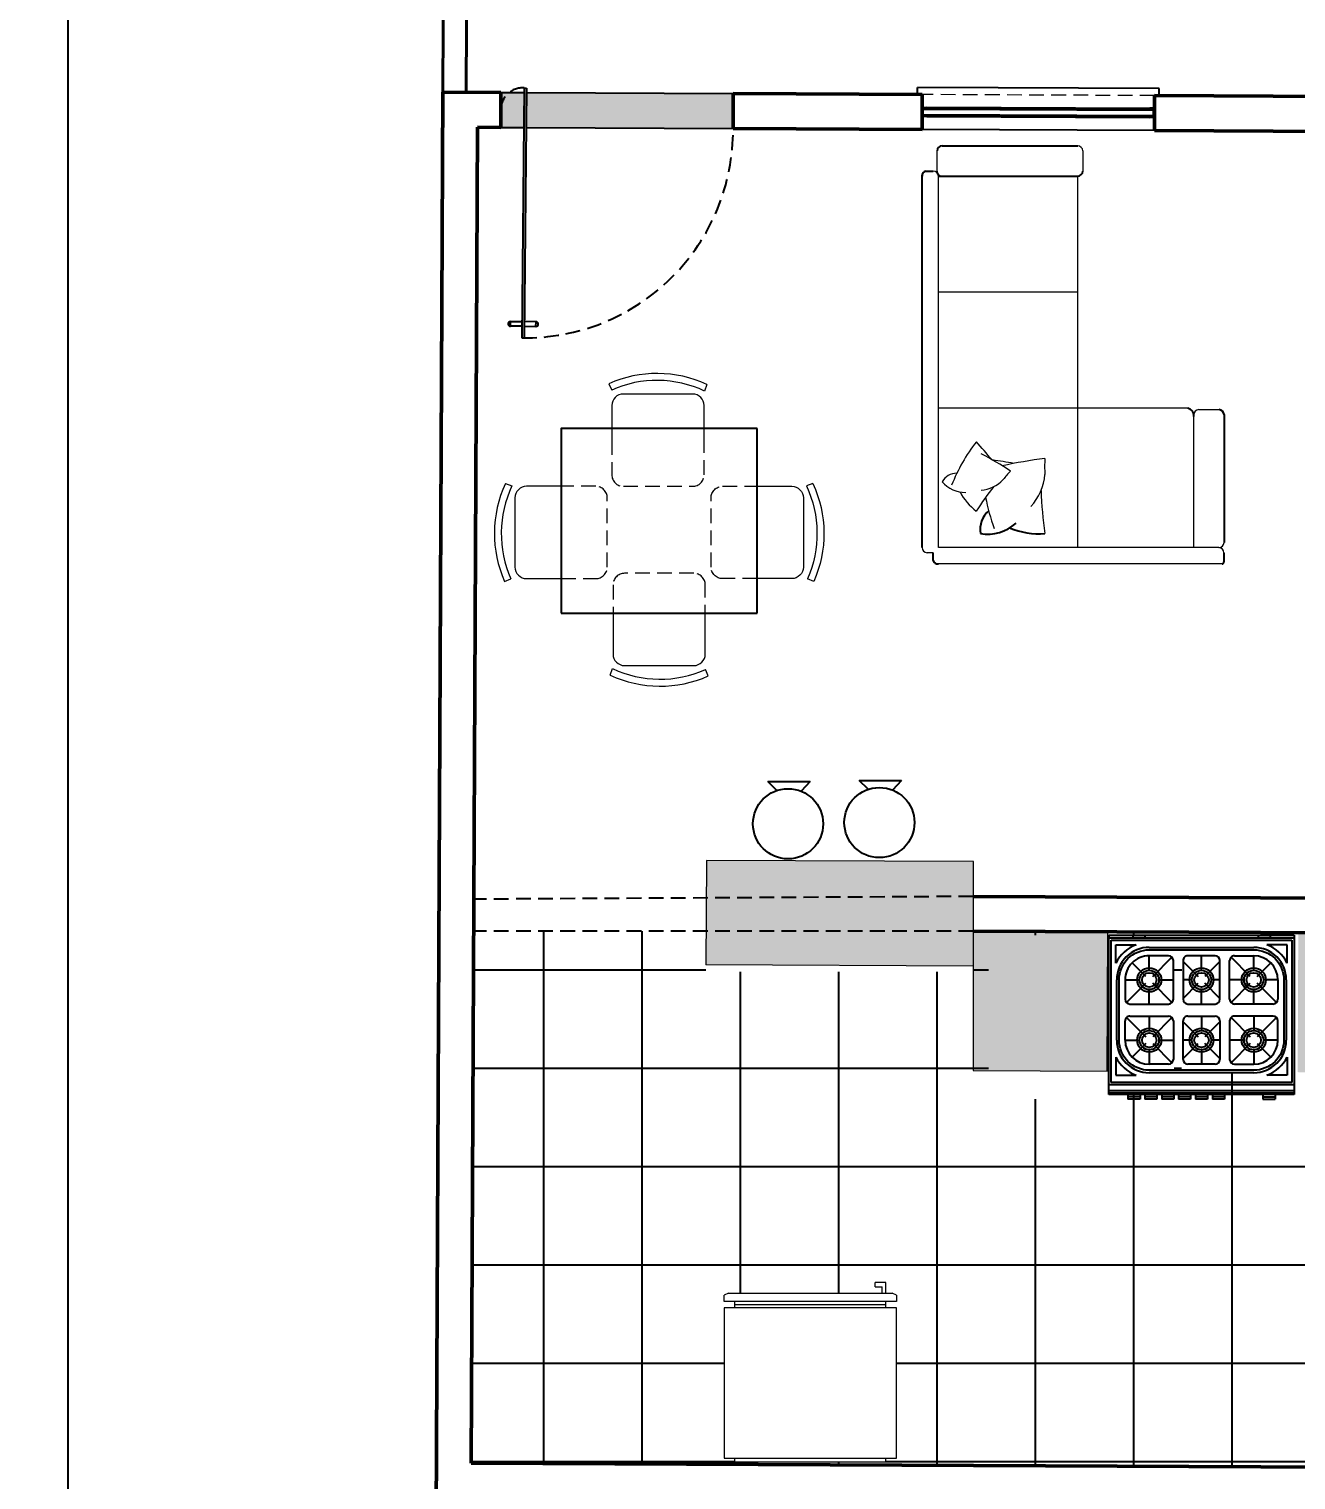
# Model space of a CAD drawing. Header units: millimetres. Extents: x 103208 to 171806, y -164 to 10038.
# Drawn here: x 116703 to 117248, y 6681 to 7306 of the extents above; entities that cross this region are included whole.
import ezdxf

# ---------------------------------------------------------------- set-up
doc = ezdxf.new("R2010")
doc.units = ezdxf.units.MM
doc.linetypes.add('HIDDEN', pattern=[9.525, 6.35, -3.175])
for name, color, linetype in [('01', 1, 'Continuous'), ('ACESSORIOS', 2, 'Continuous'), ('COZINHA', 2, 'Continuous'), ('Hachuria - Moveis', 1, 'Continuous'), ('PAREDES', 5, 'Continuous'), ('Piso', 55, 'Continuous'), ('PN010', 1, 'Continuous'), ('Portas-Projeção', 55, 'HIDDEN'), ('Projeção Janela - Viga', 1, 'HIDDEN')]:
    doc.layers.add(name, color=color, linetype=linetype)
doc.layers.add('A1-LG', color=7, linetype='Continuous', plot=False)
for name, color, linetype, lineweight in [('Hachura', 1, 'Continuous', 9), ('MEDIDAS', 7, 'Continuous', 0), ('Moveis', 1, 'Continuous', 9), ('Parede Baixa', 5, 'Continuous', 50), ('Parede Corte', 4, 'Continuous', 40), ('Pilares Sub-solo', 7, 'Continuous', 70), ('Pisos Externos', 15, 'Continuous', 9), ('Portas - Janelas', 2, 'Continuous', 20), ('Projeção Janela', 15, 'HIDDEN', 9)]:
    doc.layers.add(name, color=color, linetype=linetype, lineweight=lineweight)
doc.styles.add('Valéria', font='romantic.ttf', dxfattribs={"height": 10})
doc.dimstyles.new('Cota - 50', dxfattribs={"dimtxt": 10, "dimasz": 5, "dimexe": 10, "dimexo": 20, "dimgap": 5, "dimtad": 1, "dimtxsty": 'Valéria', "dimblk": 'DOT', "dimcen": 0, "dimclrd": 12, "dimclre": 12, "dimclrt": 2, "dimazin": 2, "dimtfac": 1, "dimtix": 1, "dimtmove": 0, "dimatfit": 3, "dimldrblk": 'DOT', "dimfxl": 1, "dimarcsym": 0})

# ---------------------------------------------------------------- blocks, each defined once
blk = doc.blocks.new('gel')
at = {"layer": 'Hachura'}
for p, q in [((33208.79, 7048.49), (33127.79, 7048.49)), ((33127.79, 7048.49), (33127.79, 6977.99)), ((33132.79, 7050.49), (33203.79, 7050.49)), ((33132.79, 7050.49), (33132.79, 7048.49)), ((33203.79, 7050.49), (33203.79, 7048.49)), ((33208.79, 7039.49), (33208.79, 7048.49)), ((33208.79, 6977.99), (33208.79, 7039.49)), ((33127.79, 6977.99), (33132.79, 6977.99)), ((33127.79, 6971.99), (33127.79, 6974.99)), ((33127.79, 6974.99), (33208.79, 6974.99)), ((33132.79, 6977.99), (33203.79, 6977.99)), ((33132.79, 6977.99), (33132.79, 6974.99)), ((33132.79, 6976.49), (33203.79, 6976.49)), ((33203.79, 6977.99), (33208.79, 6977.99)), ((33203.79, 6977.99), (33203.79, 6974.99)), ((33208.79, 6974.99), (33208.79, 6971.99)), ((33127.79, 6971.99), (33129.79, 6970.99)), ((33206.79, 6970.99), (33129.79, 6970.99)), ((33134.51, 6970.99), (33134.51, 6967.99)), ((33137.79, 6967.99), (33134.51, 6967.99)), ((33137.79, 6967.99), (33137.79, 6965.99)), ((33206.79, 6970.99), (33208.79, 6971.99)), ((33132.79, 6965.99), (33137.79, 6965.99))]:
    blk.add_line(p, q, dxfattribs=at)
blk.add_lwpolyline([(33132.81, 6970.99), (33132.79, 6968.99), (33132.79, 6965.99)], dxfattribs=at)
blk = doc.blocks.new('6-PL')
at = {"layer": 'COZINHA'}
h = blk.add_hatch(color=1, dxfattribs=at)
h.dxf.hatch_style = 1
h.paths.add_polyline_path([(-69, -3), (-69, -4), (-64, -4), (-64, -3)])
h.paths.add_polyline_path([(-17, -3), (-17, -4), (-12, -4), (-12, -3)])
at = {"layer": 'COZINHA', "color": 15}
for p, q in [((-79, -3), (-69, -3)), ((-79, -3), (-79, -4)), ((-64, -3), (-17, -3)), ((-12, -3), (-2, -3)), ((-2, -3), (-2, -4)), ((-76, -7), (-67.64, -7)), ((-76, -14.51), (-76, -7)), ((-5, -7), (-13.36, -7)), ((-5, -14.51), (-5, -7)), ((-76, -53.49), (-76, -61)), ((-5, -53.49), (-5, -61)), ((-76, -61), (-67.64, -61)), ((-5, -61), (-13.36, -61)), ((-2, -67.5), (-79, -67.5)), ((-2, -68.5), (-79, -68.5))]:
    blk.add_line(p, q, dxfattribs=at)
at = {"layer": 'COZINHA', "color": 1}
for p, q in [((-79, -4), (-2, -4)), ((-78, -5), (-3, -5)), ((-78, -64), (-78, -5)), ((-69, -3), (-64, -3)), ((-69, -3), (-69, -4)), ((-64, -3), (-64, -4)), ((-17, -3), (-12, -3)), ((-17, -3), (-17, -4)), ((-12, -3), (-12, -4)), ((-3, -5), (-3, -64)), ((-62.17, -8), (-18.83, -8)), ((-62.17, -17.5), (-62.17, -11.5)), ((-54.17, -11.5), (-62.17, -11.5)), ((-34.83, -11.5), (-46.17, -11.5)), ((-40.5, -17.5), (-40.5, -11.5)), ((-26.83, -11.5), (-18.83, -11.5)), ((-18.83, -17.5), (-18.83, -11.5)), ((-63.58, -20.09), (-69.24, -14.43)), ((-60.75, -20.09), (-52.75, -12.09)), ((-52.17, -29.5), (-52.17, -13.5)), ((-48.17, -13.5), (-48.17, -29.5)), ((-48.17, -13.83), (-41.91, -20.09)), ((-32.83, -13.83), (-39.09, -20.09)), ((-32.83, -29.5), (-32.83, -13.5)), ((-28.83, -29.5), (-28.83, -13.5)), ((-20.25, -20.09), (-28.25, -12.09)), ((-17.42, -20.09), (-11.76, -14.43)), ((-75.67, -46.5), (-75.67, -21.5)), ((-72.17, -21.5), (-72.17, -29.5)), ((-72.17, -21.5), (-66.17, -21.5)), ((-71.58, -30.91), (-63.58, -22.91)), ((-52.75, -30.91), (-60.75, -22.91)), ((-58.17, -21.5), (-52.17, -21.5)), ((-44.5, -21.5), (-48.17, -21.5)), ((-48.17, -29.17), (-41.91, -22.91)), ((-32.83, -29.17), (-39.09, -22.91)), ((-32.83, -21.5), (-36.5, -21.5)), ((-22.83, -21.5), (-28.83, -21.5)), ((-28.25, -30.91), (-20.25, -22.91)), ((-9.42, -30.91), (-17.42, -22.91)), ((-8.83, -21.5), (-14.83, -21.5)), ((-8.83, -21.5), (-8.83, -29.5)), ((-5.33, -21.5), (-5.33, -46.5)), ((-62.17, -31.5), (-62.17, -25.5)), ((-40.5, -31.5), (-40.5, -25.5)), ((-18.83, -31.5), (-18.83, -25.5)), ((-70.17, -31.5), (-54.17, -31.5)), ((-46.17, -31.5), (-34.83, -31.5)), ((-10.83, -31.5), (-26.83, -31.5)), ((-72.17, -46.5), (-72.17, -38.5)), ((-71.58, -37.09), (-63.58, -45.09)), ((-70.17, -36.5), (-54.17, -36.5)), ((-62.17, -36.5), (-62.17, -42.5)), ((-52.75, -37.09), (-60.75, -45.09)), ((-52.17, -38.5), (-52.17, -54.5)), ((-48.17, -54.5), (-48.17, -38.5)), ((-48.17, -38.83), (-41.91, -45.09)), ((-46.17, -36.5), (-34.83, -36.5)), ((-40.5, -36.5), (-40.5, -42.5)), ((-32.83, -38.83), (-39.09, -45.09)), ((-32.83, -38.5), (-32.83, -54.5)), ((-28.83, -38.5), (-28.83, -54.5)), ((-28.25, -37.09), (-20.25, -45.09)), ((-10.83, -36.5), (-26.83, -36.5)), ((-18.83, -36.5), (-18.83, -42.5)), ((-9.42, -37.09), (-17.42, -45.09)), ((-8.83, -46.5), (-8.83, -38.5)), ((-72.17, -46.5), (-66.17, -46.5)), ((-63.58, -47.91), (-69.24, -53.57)), ((-60.75, -47.91), (-52.75, -55.91)), ((-58.17, -46.5), (-52.17, -46.5)), ((-44.5, -46.5), (-48.17, -46.5)), ((-48.17, -54.17), (-41.91, -47.91)), ((-32.83, -54.17), (-39.09, -47.91)), ((-32.83, -46.5), (-36.5, -46.5)), ((-22.83, -46.5), (-28.83, -46.5)), ((-20.25, -47.91), (-28.25, -55.91)), ((-17.42, -47.91), (-11.76, -53.57)), ((-8.83, -46.5), (-14.83, -46.5)), ((-62.17, -50.5), (-62.17, -56.5)), ((-40.5, -50.5), (-40.5, -56.5)), ((-18.83, -50.5), (-18.83, -56.5)), ((-54.17, -56.5), (-62.17, -56.5)), ((-18.83, -60), (-62.17, -60)), ((-34.83, -56.5), (-46.17, -56.5)), ((-26.83, -56.5), (-18.83, -56.5)), ((-3, -64), (-78, -64)), ((-66, -70), (-71, -70)), ((-59, -70), (-64, -70)), ((-52, -70), (-57, -70)), ((-45, -70), (-50, -70)), ((-38, -70), (-43, -70)), ((-31, -70), (-36, -70)), ((-15, -70), (-10, -70))]:
    blk.add_line(p, q, dxfattribs=at)
at = {"layer": 'COZINHA', "color": 2}
for p, q in [((-79, -69), (-79, -4)), ((-2, -4), (-2, -69)), ((-2, -65), (-79, -65)), ((-2, -69), (-79, -69)), ((-71, -69), (-71, -71)), ((-66, -71), (-71, -71)), ((-66, -69), (-66, -71)), ((-64, -69), (-64, -71)), ((-64, -69), (-64, -71)), ((-59, -71), (-64, -71)), ((-59, -69), (-59, -71)), ((-57, -69), (-57, -71)), ((-52, -71), (-57, -71)), ((-52, -69), (-52, -71)), ((-50, -69), (-50, -71)), ((-45, -71), (-50, -71)), ((-45, -69), (-45, -71)), ((-43, -69), (-43, -71)), ((-38, -71), (-43, -71)), ((-38, -69), (-38, -71)), ((-36, -69), (-36, -71)), ((-31, -71), (-36, -71)), ((-31, -69), (-31, -71)), ((-15, -69), (-15, -71)), ((-15, -71), (-10, -71)), ((-10, -69), (-10, -71))]:
    blk.add_line(p, q, dxfattribs=at)
at = {"layer": 'COZINHA', "color": 15}
blk.add_lwpolyline([(-62.17, -59, -0.414214), (-74.67, -46.5), (-74.67, -21.5, -0.414214), (-62.17, -9), (-18.83, -9, -0.414214), (-6.33, -21.5), (-6.33, -46.5, -0.414214), (-18.83, -59)], format="xyb", close=True, dxfattribs=at)
for centre in [(-62.17, -21.5), (-40.5, -21.5), (-18.83, -21.5), (-62.17, -46.5), (-40.5, -46.5), (-18.83, -46.5)]:
    blk.add_circle(centre, 5, dxfattribs=at)
at = {"layer": 'COZINHA', "color": 1}
for centre, radius in [((-62.17, -21.5), 4), ((-40.5, -21.5), 4), ((-18.83, -21.5), 4), ((-62.17, -21.5), 3), ((-40.5, -21.5), 3), ((-18.83, -21.5), 3), ((-62.17, -46.5), 4), ((-62.17, -46.5), 3), ((-40.5, -46.5), 4), ((-40.5, -46.5), 3), ((-18.83, -46.5), 4), ((-18.83, -46.5), 3)]:
    blk.add_circle(centre, radius, dxfattribs=at)
at = {"layer": 'COZINHA', "color": 15}
for centre, start, end in [((-62.17, -21.5), 110.69354, 153.18568), ((-18.83, -21.5), 26.81432, 69.30646), ((-62.17, -46.5), 206.81432, 249.30646), ((-18.83, -46.5), 290.69354, 333.18568)]:
    blk.add_arc(centre, 15.5, start, end, dxfattribs=at)
at = {"layer": 'COZINHA', "color": 1}
for centre, radius, start, end in [((-62.17, -21.5), 13.5, 90, 180), ((-62.17, -21.5), 10, 90, 180), ((-54.17, -13.5), 2, 0, 90), ((-46.17, -13.5), 2, 90, 180), ((-34.83, -13.5), 2, 0, 90), ((-26.83, -13.5), 2, 90, 180), ((-18.83, -21.5), 13.5, 0, 90), ((-18.83, -21.5), 10, 0, 90), ((-70.17, -29.5), 2, 180, 270), ((-54.17, -29.5), 2, 270, 0), ((-46.17, -29.5), 2, 180, 270), ((-34.83, -29.5), 2, 270, 0), ((-26.83, -29.5), 2, 180, 270), ((-10.83, -29.5), 2, 270, 0), ((-70.17, -38.5), 2, 90, 180), ((-54.17, -38.5), 2, 0, 90), ((-46.17, -38.5), 2, 90, 180), ((-34.83, -38.5), 2, 0, 90), ((-26.83, -38.5), 2, 90, 180), ((-10.83, -38.5), 2, 0, 90), ((-62.17, -46.5), 13.5, 180, 270), ((-62.17, -46.5), 10, 180, 270), ((-18.83, -46.5), 13.5, 270, 0), ((-18.83, -46.5), 10, 270, 0), ((-54.17, -54.5), 2, 270, 0), ((-46.17, -54.5), 2, 180, 270), ((-34.83, -54.5), 2, 270, 0), ((-26.83, -54.5), 2, 180, 270)]:
    blk.add_arc(centre, radius, start, end, dxfattribs=at)
blk = doc.blocks.new('Fogão 6 Planta 04')
at = {"layer": 'PAREDES', "xscale": -1}
blk.add_blockref('6-PL', (340.76, 314.37), dxfattribs=at)
blk = doc.blocks.new('cad')
at = {"layer": 'Moveis', "linetype": 'HIDDEN'}
for p, q in [((48757.25, 6115.68), (48727.25, 6115.68)), ((48722.25, 6110.68), (48722.25, 6095.68)), ((48762.25, 6095.68), (48762.25, 6110.68))]:
    blk.add_line(p, q, dxfattribs=at)
at = {"layer": 'Moveis'}
for p, q in [((48722.25, 6095.68), (48722.25, 6080.68)), ((48762.25, 6080.68), (48762.25, 6095.68)), ((48721.06, 6071.53), (48722.05, 6074.38)), ((48727.25, 6075.68), (48757.25, 6075.68)), ((48763.54, 6071.19), (48762.31, 6073.93))]:
    blk.add_line(p, q, dxfattribs=at)
at = {"layer": 'Moveis', "linetype": 'HIDDEN'}
for centre, start, end in [((48727.25, 6110.68), 90, 180), ((48757.25, 6110.68), 0, 90)]:
    blk.add_arc(centre, 5, start, end, dxfattribs=at)
at = {"layer": 'Moveis'}
for centre, radius, start, end in [((48727.25, 6080.68), 5, 180, 270), ((48757.25, 6080.68), 5, 270, 0), ((48742.67, 6118.15), 51.39, 245.13103, 293.96091), ((48742.67, 6118.15), 48.39, 244.77162, 293.94946)]:
    blk.add_arc(centre, radius, start, end, dxfattribs=at)
blk = doc.blocks.new('_Dot')
at = {"color": 0, "linetype": 'ByBlock', "lineweight": -2}
blk.add_line((-0.5, 0), (-1, 0), dxfattribs=at)
at = {"color": 0, "linetype": 'ByBlock', "const_width": 0.5}
blk.add_lwpolyline([(-0.25, 0, 1), (0.25, 0, 1)], format="xyb", close=True, dxfattribs=at)
blk = doc.blocks.new('*D888')
at = {"layer": 'Defpoints', "color": 0, "transparency": 16777216}
for p in [(119310.37, 6770.07, 9825), (119409.15, 6632.8), (116870.38, 5014.37, 9825)]:
    blk.add_point(p, dxfattribs=at)
at = {"layer": 'MEDIDAS', "color": 12, "lineweight": -2, "transparency": 16777216}
for p, q in [((119322.05, 6753.84), (119414.99, 6624.68)), ((116973.22, 4880.02), (119405.09, 6629.88)), ((116882.06, 4998.14), (116975, 4868.98))]:
    blk.add_line(p, q, dxfattribs=at)
at = {"layer": 'MEDIDAS', "color": 12, "lineweight": -2, "transparency": 16777216, "xscale": 5, "yscale": 5, "zscale": 5}
for p, rotation in [((119409.15, 6632.8), 35.73698977606095), ((116969.16, 4877.1), 215.736989776061)]:
    blk.add_blockref('_Dot', p, dxfattribs=dict(at, rotation=rotation))
at = {"layer": 'MEDIDAS', "color": 2, "transparency": 16777216, "insert": (118183.23, 5763.18), "char_height": 10, "attachment_point": 5, "rotation": 35.73699, "style": 'Valéria'}
blk.add_mtext('3006', dxfattribs=at)
blk = doc.blocks.new('*D889')
at = {"color": 12, "lineweight": -2, "transparency": 16777216}
for p, q in [((116863.55, 7776.34), (116709.67, 7776.34)), ((116719.67, 7771.34), (116719.67, 5019.37)), ((116850.38, 5014.37), (116709.67, 5014.37))]:
    blk.add_line(p, q, dxfattribs=at)
at = {"layer": 'Defpoints', "color": 0, "transparency": 16777216}
for p in [(116883.55, 7776.34, 9825), (116719.67, 5014.37), (116870.38, 5014.37, 9825)]:
    blk.add_point(p, dxfattribs=at)
at = {"color": 12, "lineweight": -2, "transparency": 16777216, "xscale": 5, "yscale": 5, "zscale": 5}
for p, rotation in [((116719.67, 7776.34), 90), ((116719.67, 5014.37), 270)]:
    blk.add_blockref('_Dot', p, dxfattribs=dict(at, rotation=rotation))
at = {"color": 2, "transparency": 16777216, "insert": (116709.53, 6395.36), "char_height": 10, "width": 46.8935, "attachment_point": 5, "rotation": 90, "style": 'Valéria'}
blk.add_mtext('2762', dxfattribs=at)

msp = doc.modelspace()

# ---------------------------------------------------------------- hatches: boundary and pattern name
at = {"layer": 'Hachura', "transparency": 33554687}
h = msp.add_hatch(dxfattribs=at)
h.set_pattern_fill('TEXTURED', color=55, scale=34.666667, angle=810, pattern_type=2)
h.set_pattern_definition([(90, (-16.64, 24.96), (-26.3466667, 15.2533333), [1.3866667, -23.2266667, 1.04, -10.0533333, 2.08, -24.6133333]), (95, (-29.12, 9.36), (-26.945558, 13.6501495), [2.7733333, -23.2266667, 2.08, -10.0533333, 4.16, -24.6133333]), (100, (-30.853, 18.373), (-32.973117, 9.322576), [2.4266667, -5.8933333, 3.12, -18.3733333, 1.7333333, -22.88]), (105, (-33.973, 12.133), (-31.160774, 7.800804), [4.8533333, -5.8933333, 5.2, -18.3733333, 3.8133333, -22.88]), (110, (-19.76, 14.907), (-25.5350337, 15.4233102), [2.7733333, -19.0666667, 2.4266667, -14.2133333, 1.7333333, -11.0933333]), (115, (-14.907, 19.76), (-25.272984, 17.2853443), [3.8133333, -19.0666667, 4.8533333, -14.2133333, 4.16, -11.0933333]), (120, (-17.68, 24.96), (-29.357105, -2.5386696), [1.7333333, -11.44, 1.3866667, -16.9866667, 1.04, -22.5333333]), (125, (-5.2, 9.36), (-34.392808, 2.5796136), [3.8133333, -11.44, 2.7733333, -16.9866667, 2.08, -22.5333333]), (130, (-25.307, 15.253), (-25.0027966, 3.9099282), [1.3866667, -15.2533333, 1.04, -9.7066667, 2.7733333, -17.68]), (135, (-12.827, 15.253), (-34.073119, -7.10878), [2.7733333, -15.2533333, 2.08, -9.7066667, 5.2, -17.68]), (140, (-12.827, 20.453), (-27.240315, -9.2730866), [0.6933333, -12.8266667, 1.7333333, -21.1466667, 2.08, -10.7466667]), (150, (-15.253, 21.493), (-25.8506627, -11.4946612), [1.7333333, -14.2133333, 0.6933333, -16.64, 1.3866667, -12.8266667]), (155, (-15.253, 9.013), (-36.0611886, -8.4296784), [3.8133333, -14.2133333, 1.3866667, -16.64, 2.7733333, -12.8266667]), (160, (-11.093, 17.68), (-24.912258, -12.6986623), [1.04, -6.5866667, 2.08, -11.0933333, 1.3866667, -15.2533333]), (165, (-7.973, 5.2), (-26.94076, -26.876341), [2.08, -6.5866667, 4.16, -11.0933333, 2.7733333, -15.2533333]), (170, (-31.547, 19.413), (-19.0342476, -24.100884), [2.4266667, -15.2533333, 1.04, -18.0266667, 2.08, -16.9866667]), (175, (-6.587, 22.533), (-17.133212, -28.7762445), [4.8533333, -15.2533333, 2.08, -18.0266667, 4.16, -16.9866667]), (180, (-16.64, 21.493), (-12.826667, -30.506667), [2.08, -10.7466667, 1.3866667, -21.1466667, 0.6933333, -21.4933333]), (185, (-29.12, 9.013), (-22.551536, -32.596201), [4.16, -10.7466667, 1.3866667, -21.1466667, 1.3866667, -21.4933333]), (190, (-27.387, 15.947), (-16.772345, -28.6544797), [2.4266667, -13.52, 2.08, -11.0933333, 2.4266667, -25.3066667]), (195, (-33.627, 22.187), (-14.2111185, -30.007247), [4.8533333, -13.52, 4.16, -11.0933333, 4.8533333, -25.3066667]), (200, (-7.627, 13.52), (-9.439865, -27.7842173), [2.7733333, -9.0133333, 1.3866667, -18.3733333, 2.08, -20.1066667]), (205, (-7.627, 32.24), (-6.9823892, -28.5012284), [5.2, -9.0133333, 2.7733333, -18.3733333, 4.16, -20.1066667]), (210, (-11.787, 4.16), (-3.29244, -33.1239936), [1.7333333, -23.2266667, 2.08, -10.7466667, 2.4266667, -14.2133333]), (215, (-14.907, 7.28), (-1.159161, -37.630215), [3.8133333, -23.2266667, 4.16, -10.7466667, 4.8533333, -14.2133333]), (220, (-4.16, 11.787), (-8.2351916, -32.252453), [1.04, -7.6266667, 1.3866667, -14.9066667, 2.7733333, -19.4133333]), (225, (-7.28, 14.907), (-5.3928677, -37.2598133), [2.08, -7.6266667, 2.7733333, -14.9066667, 5.2, -19.4133333]), (230, (-31.893, 1.387), (3.9526573, -25.4911917), [2.08, -12.48, 2.4266667, -10.7466667, 1.3866667, -14.56]), (235, (-10.053, 15.253), (8.7150743, -26.8392518), [4.16, -12.48, 4.8533333, -10.7466667, 2.7733333, -14.56]), (240, (-2.08, 30.16), (13.9553277, -23.6686635), [1.3866667, -9.7066667, 2.7733333, -21.4933333, 2.4266667, -19.76]), (245, (-21.147, 27.04), (12.0093764, -30.845351), [2.7733333, -9.7066667, 5.2, -21.4933333, 4.8533333, -19.76]), (250, (-21.493, 7.28), (18.7695374, -27.490791), [2.08, -14.56, 1.7333333, -13.1733333, 1.3866667, -21.1466667]), (255, (-9.013, 4.16), (23.300267, -29.571511), [4.16, -14.56, 3.8133333, -13.1733333, 2.7733333, -21.1466667]), (260, (-13.173, 9.36), (19.5431213, -24.9188677), [3.12, -11.44, 2.08, -15.6, 2.7733333, -15.2533333]), (265, (-28.773, 24.96), (27.856831, -23.6646004), [3.8133333, -11.44, 4.16, -15.6, 4.5066667, -15.2533333])])
h.paths.add_polyline_path([(117109.48996, 6947.02961), (116994.59851, 6947.57724), (116994.52137, 6931.39215), (117109.48996, 6932.02943)])
h.paths.add_polyline_path([(117109.48996, 6932.02943), (116994.52137, 6931.39215), (116994.45291, 6917.02926), (117109.48996, 6917.02926)])
h.paths.add_polyline_path([(117109.48996, 6917.02926), (116994.45291, 6917.02926), (116994.38402, 6902.57775), (117109.48996, 6902.02909)])
h.paths.add_polyline_path([(117167.5145, 6916.75269), (117109.48996, 6917.02926), (117109.48996, 6857.02858), (117167.22851, 6856.75337)])
h.paths.add_polyline_path([(117299.45206, 6916.12381), (117249.45262, 6916.36213), (117249.16664, 6856.36281), (117299.16607, 6856.12449)])
h.paths.add_polyline_path([(117359.45137, 6915.83782), (117299.45206, 6916.12381), (117298.82251, 6784.04712), (117358.82183, 6783.76113), (117358.97439, 6815.76746), (117359.04876, 6831.3705, -0.549110585), (117352.52958, 6829.85008), (117353.08172, 6829.85008, 0.189713189), (117354.07603, 6830.20131, 0.13725873), (117354.9242, 6831.56098, 0.071351749), (117355.08519, 6832.68342, 0.071351749), (117354.9242, 6833.80585, 0.08282753), (117354.49839, 6834.68689, 0.10675627), (117353.80938, 6835.31931, 0.133256151), (117353.08172, 6835.51675), (117352.52958, 6835.51675, -0.083262194), (117353.60567, 6836.26733), (117353.60567, 6837.78342), (117344.64049, 6837.78342), (117344.64049, 6815.96675, -0.414213562), (117342.37382, 6813.70008), (117311.77382, 6813.70008, -0.414213562), (117309.50716, 6815.96675), (117309.50716, 6849.40008, -0.414213562), (117311.77382, 6851.66675), (117342.37382, 6851.66675, -0.414213562), (117344.64049, 6849.40008), (117344.64049, 6840.05008), (117354.03857, 6840.05008, -0.688500258), (117357.00567, 6838.91675), (117357.00567, 6836.26733, -0.202727975), (117359.06111, 6833.96059)])
h.paths.add_polyline_path([(117346.81689, 6832.68342, -0.071351749), (117346.97789, 6833.80585, -0.08282753), (117347.4037, 6834.68689, -0.10675627), (117348.0927, 6835.31931, -0.133256151), (117348.82036, 6835.51675, -0.133256151), (117349.54803, 6835.31931, -0.10675627), (117350.23703, 6834.68689, -0.08282753), (117350.66284, 6833.80585, -0.071351749), (117350.82383, 6832.68342, -0.071351749), (117350.66284, 6831.56098, -0.08282753), (117350.23703, 6830.67995, -0.10675627), (117349.54803, 6830.04752, -0.133256151), (117348.82036, 6829.85008, -0.133256151), (117348.0927, 6830.04752, -0.10675627), (117347.4037, 6830.67995, -0.08282753), (117346.97789, 6831.56098, -0.071351749)], flags=16)
h.paths.add_polyline_path([(117348.5714, 6832.68342, -0.106526581), (117348.45798, 6832.19159, -0.155010419), (117348.18866, 6831.89265, -0.27133037), (117347.75206, 6831.89265, -0.10675627), (117347.54536, 6832.08238, -0.08282753), (117347.41762, 6832.34669, -0.071351749), (117347.36932, 6832.68342, -0.106526581), (117347.48274, 6833.17524, -0.155010419), (117347.75206, 6833.47419, -0.333637916), (117348.26866, 6833.42805, -0.13725873), (117348.52311, 6833.02015, -0.071351749)], flags=0)
at = {"layer": 'Piso'}
h = msp.add_hatch(dxfattribs=at)
h.set_pattern_fill('ANSI37', color=256, scale=13.33333, angle=-45)
h.paths.add_polyline_path([(117299.16607, 6856.12449), (117199.1672, 6856.60114), (117199.45319, 6916.60045), (117109.48996, 6917.02926), (117109.48996, 6899.52935), (116994.36949, 6899.52935), (116994.45291, 6917.02926), (116894.45177, 6917.02926), (116893.36037, 6688.05683), (117358.35509, 6685.84044), (117358.40275, 6695.84032), (117358.41076, 6695.84028), (117358.42115, 6704.75503), (117358.30499, 6704.75517), (117358.30615, 6705.75517), (117358.42232, 6705.75503), (117358.78407, 6775.83977), (117358.82183, 6783.76113), (117298.82251, 6784.04712)])
h.paths.add_polyline_path([(117182.47272, 6844.71843), (117182.47272, 6846.79443), (117165.86472, 6846.79443), (117165.86472, 6844.71843), (117160.67472, 6844.71843), (117160.67472, 6846.79443), (117158.59872, 6846.79443), (117158.59872, 6844.71843), (117153.40872, 6844.71843), (117153.40872, 6846.79443), (117151.33272, 6846.79443), (117151.33272, 6844.71843), (117146.14272, 6844.71843), (117146.14272, 6846.79443), (117144.06672, 6846.79443), (117144.06672, 6844.71843), (117138.87672, 6844.71843), (117138.87672, 6846.79443), (117136.80072, 6846.79443), (117136.80072, 6844.71843), (117131.61072, 6844.71843), (117131.61072, 6846.79443), (117129.53472, 6846.79443), (117129.53472, 6844.71843), (117124.34472, 6844.71843), (117124.34472, 6846.79443), (117116.04072, 6846.79443), (117116.04072, 6914.26443), (117116.04072, 6915.30243), (117126.42072, 6915.30243), (117131.61072, 6915.30243), (117180.39672, 6915.30243), (117185.58672, 6915.30243), (117195.96672, 6915.30243), (117195.96672, 6914.26443), (117195.96672, 6846.79443), (117187.66272, 6846.79443), (117187.66272, 6844.71843)], flags=16)
h.paths.add_polyline_path([(117117.07872, 6851.98443), (117117.07872, 6913.22643), (117194.92872, 6913.22643), (117194.92872, 6851.98443)], flags=0)
h.paths.add_polyline_path([(117184.17908, 6855.09843, 0.187561065), (117192.85272, 6862.89167), (117192.85272, 6855.09843)], flags=0)
h.paths.add_polyline_path([(117178.49372, 6856.13643), (117133.51372, 6856.13643, -0.414213562), (117119.50072, 6870.14943), (117119.50072, 6896.09943, -0.414213562), (117133.51372, 6910.11243), (117178.49372, 6910.11243, -0.414213562), (117192.50672, 6896.09943), (117192.50672, 6870.14943, -0.414213562)], flags=0)
h.paths.add_polyline_path([(117178.49372, 6857.17443), (117133.51372, 6857.17443, -0.414213562), (117120.53872, 6870.14943), (117120.53872, 6896.09943, -0.414213562), (117133.51372, 6909.07443), (117178.49372, 6909.07443, -0.414213562), (117191.46872, 6896.09943), (117191.46872, 6870.14943, -0.414213562)], flags=0)
h.paths.add_polyline_path([(117178.49372, 6859.76943), (117170.18972, 6859.76943, -0.414213562), (117168.11372, 6861.84543), (117168.11372, 6878.45343, -0.414213562), (117170.18972, 6880.52943), (117186.79772, 6880.52943, -0.414213562), (117188.87372, 6878.45343), (117188.87372, 6870.14943, -0.414213562)], flags=0)
h.paths.add_polyline_path([(117173.30372, 6870.14943, -1), (117183.68372, 6870.14943, -1)], flags=0)
h.paths.add_polyline_path([(117174.34172, 6870.14943, -1), (117182.64572, 6870.14943, -1)], flags=0)
h.paths.add_polyline_path([(117175.37972, 6870.14943, -1), (117181.60772, 6870.14943, -1)], flags=0)
h.paths.add_polyline_path([(117161.88572, 6859.76943), (117150.12172, 6859.76943, -0.414213562), (117148.04572, 6861.84543), (117148.04572, 6878.45343, -0.414213562), (117150.12172, 6880.52943), (117161.88572, 6880.52943, -0.414213562), (117163.96172, 6878.45343), (117163.96172, 6861.84543, -0.414213562)], flags=0)
h.paths.add_polyline_path([(117150.81372, 6870.14943, -1), (117161.19372, 6870.14943, -1)], flags=0)
h.paths.add_polyline_path([(117151.85172, 6870.14943, -1), (117160.15572, 6870.14943, -1)], flags=0)
h.paths.add_polyline_path([(117152.88972, 6870.14943, -1), (117159.11772, 6870.14943, -1)], flags=0)
h.paths.add_polyline_path([(117141.81772, 6859.76943), (117133.51372, 6859.76943, -0.414213562), (117123.13372, 6870.14943), (117123.13372, 6878.45343, -0.414213562), (117125.20972, 6880.52943), (117141.81772, 6880.52943, -0.414213562), (117143.89372, 6878.45343), (117143.89372, 6861.84543, -0.414213562)], flags=0)
h.paths.add_polyline_path([(117128.32372, 6870.14943, -1), (117138.70372, 6870.14943, -1)], flags=0)
h.paths.add_polyline_path([(117129.36172, 6870.14943, -1), (117137.66572, 6870.14943, -1)], flags=0)
h.paths.add_polyline_path([(117130.39972, 6870.14943, -1), (117136.62772, 6870.14943, -1)], flags=0)
h.paths.add_polyline_path([(117127.82836, 6855.09843), (117119.15472, 6855.09843), (117119.15472, 6862.89167, 0.187561065)], flags=0)
h.paths.add_polyline_path([(117170.18972, 6885.71943, -0.414213562), (117168.11372, 6887.79543), (117168.11372, 6904.40343, -0.414213562), (117170.18972, 6906.47943), (117178.49372, 6906.47943, -0.414213562), (117188.87372, 6896.09943), (117188.87372, 6887.79543, -0.414213562), (117186.79772, 6885.71943)], flags=0)
h.paths.add_polyline_path([(117173.30372, 6896.09943, -1), (117183.68372, 6896.09943, -1)], flags=0)
h.paths.add_polyline_path([(117174.34172, 6896.09943, -1), (117182.64572, 6896.09943, -1)], flags=0)
h.paths.add_polyline_path([(117175.37972, 6896.09943, -1), (117181.60772, 6896.09943, -1)], flags=0)
h.paths.add_polyline_path([(117161.88572, 6885.71943), (117150.12172, 6885.71943, -0.414213562), (117148.04572, 6887.79543), (117148.04572, 6904.40343, -0.414213562), (117150.12172, 6906.47943), (117161.88572, 6906.47943, -0.414213562), (117163.96172, 6904.40343), (117163.96172, 6887.79543, -0.414213562)], flags=0)
h.paths.add_polyline_path([(117150.81372, 6896.09943, -1), (117161.19372, 6896.09943, -1)], flags=0)
h.paths.add_polyline_path([(117151.85172, 6896.09943, -1), (117160.15572, 6896.09943, -1)], flags=0)
h.paths.add_polyline_path([(117152.88972, 6896.09943, -1), (117159.11772, 6896.09943, -1)], flags=0)
h.paths.add_polyline_path([(117141.81772, 6885.71943), (117125.20972, 6885.71943, -0.414213562), (117123.13372, 6887.79543), (117123.13372, 6896.09943, -0.414213562), (117133.51372, 6906.47943), (117141.81772, 6906.47943, -0.414213562), (117143.89372, 6904.40343), (117143.89372, 6887.79543, -0.414213562)], flags=0)
h.paths.add_polyline_path([(117128.32372, 6896.09943, -1), (117138.70372, 6896.09943, -1)], flags=0)
h.paths.add_polyline_path([(117129.36172, 6896.09943, -1), (117137.66572, 6896.09943, -1)], flags=0)
h.paths.add_polyline_path([(117130.39972, 6896.09943, -1), (117136.62772, 6896.09943, -1)], flags=0)
h.paths.add_polyline_path([(117192.85272, 6903.35719, 0.187561065), (117184.17908, 6911.15043), (117192.85272, 6911.15043)], flags=0)
h.paths.add_polyline_path([(117076.48927, 6760.31328), (117076.48927, 6757.56328), (117071.90594, 6757.56328), (117071.90594, 6754.81328), (117076.48927, 6754.81328), (117076.48927, 6690.18828), (117071.90594, 6690.18828), (117071.90594, 6688.35495), (117006.82261, 6688.35495), (117006.82261, 6690.18828), (117002.23927, 6690.18828), (117002.23927, 6698.43828), (117002.23927, 6754.81328), (117006.82261, 6754.81328), (117006.82261, 6757.56328), (117002.23927, 6757.56328), (117002.23927, 6760.31328), (117004.07261, 6761.22995), (117070.33405, 6761.22995), (117070.33405, 6763.97995), (117067.32261, 6763.97995), (117067.32261, 6765.81328), (117071.90594, 6765.81328), (117071.90594, 6763.06328), (117071.89, 6761.22995), (117074.65594, 6761.22995)], flags=16)
h.paths.add_polyline_path([(117119.15472, 6903.35719), (117119.15472, 6911.15043), (117127.82836, 6911.15043, 0.187561065)], flags=0)
h.paths.add_polyline_path([(117373.78386, 6775.76139), (117373.40354, 6705.73756), (117431.3061, 6705.67001), (117431.31194, 6710.67001, -1), (117433.31194, 6710.66768), (117433.3061, 6705.66768), (117438.3061, 6705.66185, 0.386768455)], flags=17)
h.paths.add_polyline_path([(117470.78876, 6800.30331), (117550.75283, 6800.30331), (117550.75283, 6740.424), (117553.61741, 6740.41035), (117553.92485, 6804.90961), (117373.92689, 6805.76758), (117373.78387, 6775.76139, -0.390833594), (117438.30493, 6704.66185), (117433.30494, 6704.66768), (117433.2991, 6699.66769, -1), (117431.29911, 6699.67002), (117431.30494, 6704.67001), (117373.40345, 6704.73756), (117373.40258, 6695.76883), (117373.35492, 6685.76894), (117508.48835, 6685.12482), (117508.48835, 6740.43664), (117470.78876, 6740.43664)])
at = {"layer": 'Pisos Externos'}
h = msp.add_hatch(dxfattribs=at)
h.set_pattern_fill('AR-SAND', color=256, scale=0.05, angle=314.23224557)
h.set_pattern_definition([(351.7322456, (156180.6477, 15034.6634), (1.69756073, 1.76431877), [0, -1.9304, 0, -2.159, 0, -2.06375]), (321.732246, (156180.6477, 15034.6634), (4.13595725, 0.889715), [0, -1.0414, 0, -1.7399, 0, -0.66675]), (281.7322456, (156179.558, 15035.7827), (2.76400551, -2.82878922), [0, -0.635, 0, -2.286, 0, -2.9845]), (271.732246, (156179.558, 15035.7827), (3.46182902, -1.9579679), [0, -0.3175, 0, -1.4986, 0, -1.7145])])
h.paths.add_polyline_path([(116906.102, 7263.21974), (116906.1735, 7278.21956), (117006.17236, 7277.74292), (117006.10087, 7262.74309)])

# ---------------------------------------------------------------- linework, layer by layer
msp.add_line((116999.02948, 7262.80771, 9825), (116999.02948, 7262.80771, 9825))
at = {"layer": '01', "color": 1}
for centre, radius, start, end in [((117122.9847, 7090.13954), 10.51151, 130.55199163, 190.13604272), ((117115.55698, 7106.78938), 18.72871, 261.03124185, 311.41312595), ((117138.08414, 7123.20224), 34.98737, 248.28525858, 273.7469733)]:
    msp.add_arc(centre, radius, start, end, dxfattribs=at)
at = {"layer": 'A1-LG', "color": 1}
msp.add_arc((117216.60871, 7076.08171), 0.84894, 274.17788055, 2.22083103, dxfattribs=at)
at = {"layer": 'ACESSORIOS'}
for p, q in [((117085.45022, 7277.36504, 9825), (117085.45418, 7280.36447, 9825)), ((117189.56765, 7279.93666, 9825), (117085.45418, 7280.36447, 9825)), ((117187.56359, 7261.84724, 9825), (117087.56359, 7262.32389, 9825))]:
    msp.add_line(p, q, dxfattribs=at)
at = {"layer": 'COZINHA'}
msp.add_line((117189.56359, 7276.86879, 9825), (117189.56765, 7279.93666, 9825), dxfattribs=at)
at = {"layer": 'Hachura'}
for p, q in [((117087.56359, 7271.85508, 9825), (117089.49023, 7271.85526, 9825)), ((117087.56359, 7267.85508, 9825), (117089.4906, 7267.85526, 9825)), ((117087.99028, 7271.35512, 9825), (117089.49028, 7271.35526, 9825)), ((117087.99056, 7268.35512, 9825), (117087.99028, 7271.35512, 9825)), ((117087.99032, 7270.85512, 9825), (117187.09553, 7270.49753, 9825)), ((117087.99051, 7268.85512, 9825), (117187.09572, 7268.49753, 9825)), ((117087.99056, 7268.35512, 9825), (117089.49056, 7268.35526, 9825)), ((117093.89905, 7244.4017), (117093.89905, 7253.06837)), ((117156.64102, 7253.06837), (117156.64102, 7244.4017)), ((117154.47438, 7242.23503), (117094.47438, 7242.23503)), ((117094.47438, 7082.23503), (117094.47438, 7242.23503)), ((117154.47438, 7082.23503), (117154.47438, 7242.23503)), ((117154.47438, 7192.23503), (117094.47438, 7192.23503)), ((117201.87741, 7142.23503), (117094.47438, 7142.23503)), ((117204.47438, 7082.77787), (117204.47438, 7139.50257)), ((117206.64105, 7141.66923), (117215.30771, 7141.66923)), ((117092.30771, 7080.06837), (117089.64105, 7080.06837)), ((117215.30771, 7082.23503), (117094.47438, 7082.23503)), ((117216.67056, 7075.23503), (117094.47438, 7075.23503))]:
    msp.add_line(p, q, dxfattribs=at)
for centre, radius, start, end in [((117154.47435, 7253.06837), 2.16667, 0, 90), ((117092.30771, 7242.23503), 2.16667, 0, 90), ((117096.06572, 7244.4017), 2.16667, 180, 270), ((117206.64105, 7139.50257), 2.16667, 90, 180), ((117170.63278, 7081.46163), 75.67371, 142.20029432, 158.54973444), ((116966.24623, 6996.84865), 195.10581, 39.19158971, 42.17504393), ((117034.93642, 6975.00691), 166.95377, 57.11667589, 62.13583719), ((117077.53822, 6844.18188), 278.72258, 79.78218553, 81.71195035), ((117172.35701, 6884.33488), 238.50538, 97.70727171, 102.18934391), ((117179.12892, 7117.21898), 38.91306, 174.88888677, 185.11111323), ((117102.42655, 7106.89224), 7.35806, 89.9613958, 149.5454469), ((117106.06148, 7119.1257), 13.1101, 220.44064603, 270.82253013), ((117111.17406, 7122.78744), 15.91749, 276.16118653, 314.96641388), ((117144.60429, 7095.71557), 27.23914, 134.29829094, 144.52051741), ((117117.69965, 7115.51386), 22.73927, 316.75178236, 355.5570097), ((117125.51144, 7117.59009), 24.49116, 207.69466276, 233.15637748), ((117201.05918, 7041.75133), 106.32456, 141.05171291, 148.06627196), ((117290.53237, 7111.15197), 151.89223, 181.64230873, 188.65686779), ((117220.61433, 7125.9494), 108.1053, 191.77341266, 199.14033026), ((117089.64105, 7082.23503), 2.16667, 180, 270), ((117215.29034, 7080.06837), 2.16667, 0, 90), ((117215.30771, 7084.4017), 2.16667, 270, 0)]:
    msp.add_arc(centre, radius, start, end, dxfattribs=at)
at = {"layer": 'Hachuria - Moveis'}
for p, q in [((117187.56359, 7271.49757, 9825), (117185.59544, 7271.49739, 9825)), ((117187.09549, 7270.99753, 9825), (117185.59549, 7270.99739, 9825)), ((117187.09576, 7267.99753, 9825), (117185.59576, 7267.99739, 9825)), ((117187.56359, 7267.49757, 9825), (117185.59581, 7267.49739, 9825)), ((117187.09576, 7267.99753, 9825), (117187.09549, 7270.99753, 9825)), ((117024.98821, 6977.64979), (117021.10789, 6981.50928)), ((117021.10789, 6981.50928), (117039.29136, 6981.50928)), ((117039.29136, 6981.50928), (117035.44635, 6977.31198)), ((117064.31398, 6978.17322), (117060.43366, 6982.0327)), ((117060.43366, 6982.0327), (117078.61713, 6982.0327)), ((117078.61713, 6982.0327), (117074.77212, 6977.8354))]:
    msp.add_line(p, q, dxfattribs=at)
for centre in [(117029.75985, 6963.31973), (117069.08562, 6963.84315)]:
    msp.add_circle(centre, 15.10362, dxfattribs=at)
at = {"layer": 'Moveis'}
for p, q in [((117089.49023, 7271.85526, 9825), (117089.49028, 7271.35526, 9825)), ((117089.49056, 7268.35526, 9825), (117089.4906, 7267.85526, 9825)), ((117185.59544, 7271.49739, 9825), (117185.59549, 7270.99739, 9825)), ((117185.59576, 7267.99739, 9825), (117185.59581, 7267.49739, 9825))]:
    msp.add_line(p, q, dxfattribs=at)
at = {"layer": 'Parede Baixa'}
for p, q in [((116881.17378, 7278.33873, 9825), (116875.02148, 5987.60229, 9825)), ((116881.17378, 7278.33873, 9825), (116906.1735, 7278.21956, 9825)), ((116906.10185, 7263.18883, 9825), (116906.1735, 7278.21956, 9825)), ((117006.17236, 7277.74292, 9825), (117006.10072, 7262.71218, 9825)), ((117006.17236, 7277.74292, 9825), (117087.56359, 7277.35497, 9825)), ((117087.56359, 7262.32389, 9825), (117087.56359, 7277.35497, 9825)), ((117187.56359, 7276.87832, 9825), (117444.09578, 7275.65556, 9825)), ((117187.56359, 7261.84724, 9825), (117187.56359, 7276.87832, 9825)), ((116896.10197, 7263.23649, 9825), (116893.36037, 6688.05683, 9825)), ((116896.10197, 7263.23649, 9825), (116906.10185, 7263.18883, 9825)), ((116896.10197, 7263.23649, 9825), (116906.10185, 7263.18883, 9825)), ((116999.03007, 7262.77679, 9825), (116999.02934, 7262.7768, 9825)), ((117006.10107, 7262.71218, 9825), (117087.56359, 7262.32389, 9825)), ((117187.49195, 7261.84758, 9825), (117269.02612, 7261.45895, 9825)), ((117109.48996, 6932.02943, 9825), (117552.09013, 6929.91978, 9825)), ((117109.48996, 6917.02926, 9825), (117569.44899, 6914.83687, 9825)), ((117358.35509, 6685.84044, 9825), (116893.36037, 6688.05683, 9825))]:
    msp.add_line(p, q, dxfattribs=at)
at = {"layer": 'Parede Corte', "elevation": 9825}
for points in [[(116881.17378, 7278.33873), (116883.5475, 7776.3385), (116917.46362, 7776.25537)], [(116891.17367, 7278.29106), (116893.49983, 7766.31407), (116917.43911, 7766.2554)]]:
    msp.add_lwpolyline(points, dxfattribs=at)
at = {"layer": 'Piso'}
for p, q in [((116906.1735, 7278.21956, 9825), (116916.16453, 7278.17194, 9825)), ((116917.16452, 7278.16718, 9825), (117006.17236, 7277.74292, 9825)), ((117089.49023, 7271.85526, 9825), (117185.59544, 7271.49739, 9825)), ((117089.49028, 7271.35526, 9825), (117185.59549, 7270.99739, 9825)), ((117089.49056, 7268.35526, 9825), (117185.59576, 7267.99739, 9825)), ((117089.4906, 7267.85526, 9825), (117185.59581, 7267.49739, 9825))]:
    msp.add_line(p, q, dxfattribs=at)
at = {"layer": 'PN010'}
for p, q in [((116916.18292, 7280.17188, 9825), (116915.19336, 7172.56524, 9825)), ((116916.18292, 7280.17188, 9825), (116917.18292, 7280.16711, 9825)), ((116917.18292, 7280.16711, 9825), (116916.19332, 7172.55604, 9825)), ((116906.10185, 7263.18883, 9825), (116916.02631, 7263.14152, 9825)), ((116917.0263, 7263.13675, 9825), (117006.10072, 7262.71218, 9825)), ((117096.06572, 7255.23503), (117154.47435, 7255.23503)), ((117087.47438, 7082.23503), (117087.47438, 7242.58929)), ((117088.98182, 7244.4017), (117092.30771, 7244.4017)), ((117094.47438, 7242.23503), (117154.47438, 7242.23503)), ((116910.23935, 7177.58354, 9825), (116910.2487, 7179.58352, 9825)), ((116910.2487, 7179.58352, 9825), (116915.24864, 7179.56014, 9825)), ((116921.25027, 7179.53208, 9825), (116916.25033, 7179.55546, 9825)), ((116921.24092, 7177.5321, 9825), (116921.25027, 7179.53208, 9825)), ((116915.23929, 7177.56016, 9825), (116910.23935, 7177.58354, 9825)), ((116916.24098, 7177.55548, 9825), (116921.24092, 7177.5321, 9825)), ((116915.19336, 7172.56524, 9825), (116916.19331, 7172.55571, 9825)), ((117217.47438, 7139.50257), (117217.47438, 7084.4017)), ((117092.30771, 7076.71255), (117092.30771, 7080.06837)), ((117217.45701, 7080.06837), (117217.45701, 7076.11461)), ((116932.04871, 7054.01444), (117016.48204, 7054.01444))]:
    msp.add_line(p, q, dxfattribs=at)
for points in [[(117016.48204, 7133.48111), (116932.04871, 7133.48111), (116932.04871, 7054.01444)], [(117016.48204, 7054.01444), (117016.48204, 7133.48111)]]:
    msp.add_lwpolyline(points, dxfattribs=at)
for centre, radius, start, end in [((117096.06572, 7253.06837), 2.16667, 90, 180), ((117089.5306, 7242.41216), 2.06384, 105.42067296, 184.92346692), ((117154.47435, 7244.4017), 2.16667, 270, 0), ((116910.24402, 7178.58353, 9825), 1, 89.73212847, 269.73212847), ((116921.2456, 7178.53209, 9825), 1, 269.73212847, 89.73212847), ((117201.28638, 7139.07298), 3.21681, 352.32557423, 79.41286161), ((117215.30771, 7139.50257), 2.16667, 0, 90), ((117094.17455, 7077.12275), 1.91137, 192.392405, 279.02490827)]:
    msp.add_arc(centre, radius, start, end, dxfattribs=at)
at = {"layer": 'Portas - Janelas'}
for p, q in [((116994.59851, 6947.57724, 9825), (116994.38402, 6902.57775, 9825)), ((117109.59721, 6947.02909, 9825), (116994.59851, 6947.57724, 9825)), ((117109.48996, 6947.02961, 9825), (117109.48996, 6857.02858, 9825)), ((117167.22851, 6856.75337, 9825), (117167.5145, 6916.75269, 9825)), ((117109.38272, 6902.02961, 9825), (116994.38402, 6902.57775, 9825)), ((117109.48996, 6857.02858, 9825), (117167.22851, 6856.75337, 9825))]:
    msp.add_line(p, q, dxfattribs=at)
at = {"layer": 'Portas-Projeção'}
for centre, radius, start, end in [((116915.43967, 7270.9331, 9825), 9.26863, 85.40051536, 181.32062746), ((116916.51713, 7262.14122, 9825), 89.58576, 269.15333576, 0.38493808)]:
    msp.add_arc(centre, radius, start, end, dxfattribs=at)
at = {"layer": 'Projeção Janela'}
msp.add_line((117187.56359, 7276.87832, 9825), (117087.56359, 7277.35497, 9825), dxfattribs=at)
at = {"layer": 'Projeção Janela - Viga'}
for p, q in [((117109.48996, 6932.02943, 9825), (116894.51759, 6930.83782, 9825)), ((117109.48996, 6917.02926, 9825), (116894.45177, 6917.02926, 9825))]:
    msp.add_line(p, q, dxfattribs=at)

# ---------------------------------------------------------------- block references
at = {"layer": 'Parede Baixa', "xscale": -1.038, "yscale": 1.038, "zscale": 1.038}
msp.add_blockref('Fogão 6 Planta 04', (117603.52852, 6592.09527), dxfattribs=at)
at = {"layer": 'Pilares Sub-solo', "xscale": 0.9166666666666667, "yscale": 0.9166666666666667, "zscale": 0.9166666666666667, "rotation": 180}
msp.add_blockref('gel', (147443.63052, 13151.30548, 9825), dxfattribs=at)
at = {"layer": 'Piso', "yscale": 0.9933333333333333, "zscale": 0.9933333333333333}
for p, xscale, rotation in [((165391.05393, 13183.55429), 0.9933333333333333, 180), ((110877.00886, 55506.078), 0.9933333333333333, 270), ((123071.52189, 55506.078), -0.9933333333333333, 90)]:
    msp.add_blockref('cad', p, dxfattribs=dict(at, xscale=xscale, rotation=rotation))
at = {"layer": 'Piso', "xscale": 0.9933333333333333, "yscale": 0.9933333333333333, "zscale": 0.9933333333333333}
msp.add_blockref('cad', (68556.96848, 996.27804), dxfattribs=at)

# ---------------------------------------------------------------- dimensions: what is measured, and where the dimension line sits
dim = msp.add_linear_dim(base=(116719.67421, 5014.37259), p1=(116883.5475, 7776.3385, 9825), p2=(116870.38258, 5014.37259, 9825), angle=90, text='2762', dimstyle='Cota - 50')
dim.commit()
dim.dimension.update_dxf_attribs({"geometry": '*D889', "text_midpoint": (116709.52628, 6395.35554)})
at = {"layer": 'MEDIDAS'}
dim = msp.add_aligned_dim(p1=(116870.38258, 5014.37259, 9825), p2=(119310.3727, 6770.07308, 9825), distance=-169.12081, dimstyle='Cota - 50', dxfattribs=at)
dim.commit()
dim.dimension.update_dxf_attribs({"geometry": '*D888', "text_midpoint": (118183.2282, 5763.18349)})

doc.saveas('drawing.dxf')
